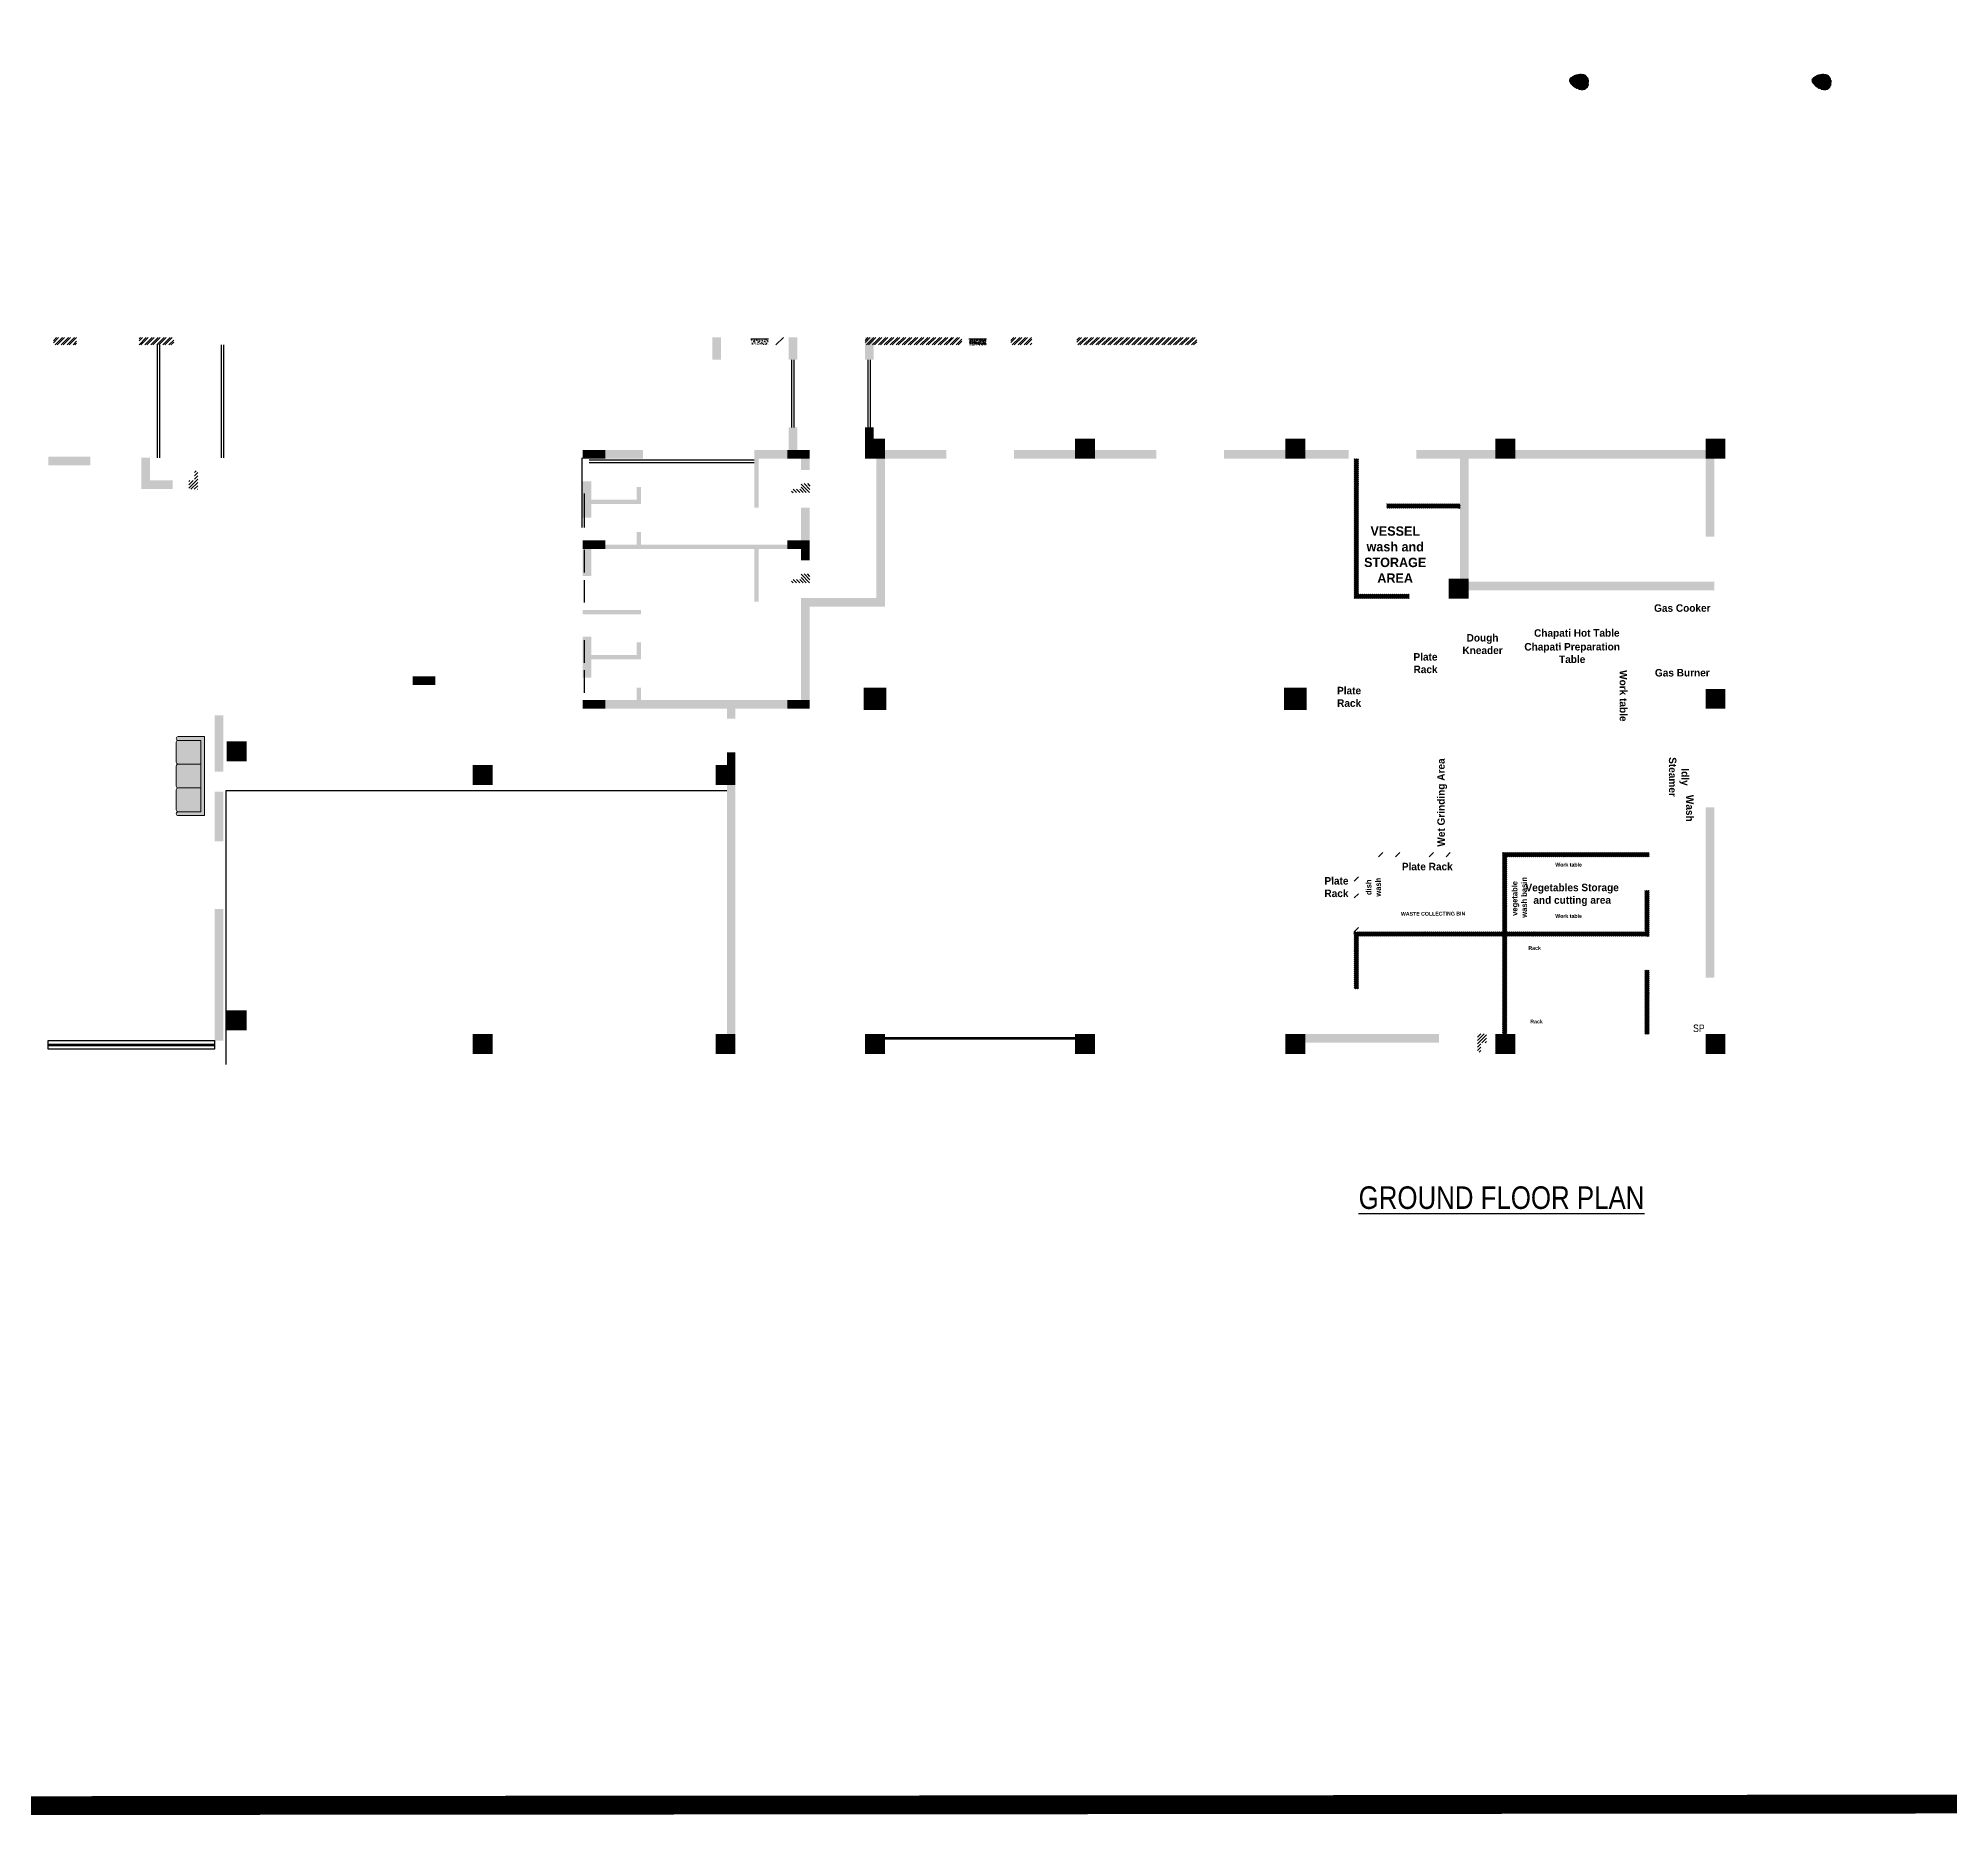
# Model space of a CAD drawing. Header units: feet. Extents: x -99009 to 3252343, y -11094690 to 9035152.
# Drawn here: x 1434056 to 1484897, y -1215094 to -1167799 of the extents above; entities that cross this region are included whole.
import ezdxf

# ---------------------------------------------------------------- set-up
doc = ezdxf.new("R2010")
doc.units = ezdxf.units.FT
doc.layers.add('FURNITURE', color=7, linetype='Continuous', lineweight=13, true_color=0x595959)
doc.layers.add('HATCH RCC', color=7, linetype='Continuous', lineweight=15, true_color=0x4b4b4b)
for name, color, linetype in [('HATCH', 252, 'Continuous'), ('TEXT', 30, 'Continuous'), ('TEXT DETAILS', 190, 'Continuous'), ('TEXT HEADING', 30, 'Continuous'), ('WALL DIMENSIONS', 40, 'Continuous'), ('WINDOW', 5, 'Continuous')]:
    doc.layers.add(name, color=color, linetype=linetype)
doc.layers.add('HATCH FURNITURE', color=7, linetype='Continuous', true_color=0xf3ece0)
doc.layers.add('HATCH WALL', color=7, linetype='Continuous', true_color=0x7d7d7d)
doc.layers.add('Maßlinie', color=1, linetype='Continuous', lineweight=0)
doc.layers.add('PLOT', color=1, linetype='Continuous', lineweight=15)
doc.styles.add('ARIAL NARROW', font='ARIALN.TTF')
doc.styles.get("Standard").update_dxf_attribs({"font": 'GOTHICB.TTF'})
pattern_1 = [(270, (1836940.78, -1100720.11), (12.5, -5e-15), [])]
pattern_2 = [(230, (1886592.37, -1102306.62), (-71.726018, 6.2752135), [7.5, -82.5]), (175, (1886592.37, -1102306.62), (13.875133, -75.219213), [6, -66]), (280.451444, (1886586.39, -1102306.095), (-57.850885, -68.943999), [6.374019, -70.114211]), (226.1842, (1886592.37, -1102326.62), (-106.724133, 16.551928), [11.25, -123.75]), (276.635635, (1886583.48, -1102325.24), (-93.466195, -97.41186), [9.561034, -105.171376]), (171.184164, (1886592.37, -1102326.62), (-93.466195, -97.41186), [9, -99]), (201, (1886582.37, -1102321.62), (-59.690705, 40.261889), [7.5, -82.5]), (146, (1886582.37, -1102321.62), (-24.331533, -72.515005), [6, -66]), (251.451445, (1886577.396, -1102318.26), (-84.022238, -32.253115), [6.374019, -70.114211]), (217.5, (1886592.37, -1102306.618), (-1.2159855, -33.2893854), [0, -65.2, 0, -67, 0, -66.25]), (187.5, (1886592.37, -1102306.618), (-26.3069537, -39.4411712), [0, -38.2, 0, -63.7, 0, -25.25]), (147.5, (1886614.67, -1102306.618), (-53.3822436, 2.2554872), [0, -25, 0, -78, 0, -103.5]), (137.5, (1886624.67, -1102306.62), (-58.318617, -10.010498), [0, -32.5, 0, -51.8, 0, -73.5])]
pattern_3 = [(45, (2027565.61, -1110943.71), (-79.549513, 79.549513), []), (45, (2027618.64, -1110943.71), (-79.549513, 79.549513), [])]
pattern_4 = [(45, (947182.8, 0), (-673.5192, 673.5192), []), (45, (947631.9, 0), (-673.5192, 673.5192), [])]

# ---------------------------------------------------------------- blocks, each defined once
blk = doc.blocks.new('25')
at = {"layer": 'HATCH FURNITURE'}
h = blk.add_hatch(color=256, dxfattribs=at)
h.dxf.hatch_style = 1
h.paths.add_polyline_path([(0, -950), (-600, -950, 0.414214), (-650, -1000, 0.414214), (-600, -1050), (100, -1050), (100, 1050), (-600, 1050, 0.414214), (-650, 1000, 0.414214), (-600, 950), (0, 950), (0, 317), (0, -317)])
h.paths.add_polyline_path([(0, 950), (-600, 950, 0.414214), (-650, 900), (-650, 367, 0.414214), (-600, 317), (0, 317)])
h.paths.add_polyline_path([(0, 317), (-600, 317, 0.414214), (-650, 267), (-650, -267, 0.414214), (-600, -317), (0, -317)])
h.paths.add_polyline_path([(0, -317), (-600, -317, 0.414214), (-650, -367), (-650, -900, 0.414214), (-600, -950), (0, -950)])
at = {"layer": 'FURNITURE', "ltscale": 30}
for points in [[(100, -1050), (100, 1050), (-600, 1050, 0.414214), (-650, 1000), (-650, 1000, 0.414214), (-600, 950), (0, 950), (0, -950)], [(0, 950), (0, -950), (-600, -950, 0.414214), (-650, -1000), (-650, -1000, 0.414214), (-600, -1050), (100, -1050), (100, 974)]]:
    blk.add_lwpolyline(points, format="xyb", dxfattribs=at)
for points in [[(0, 317), (-600, 317, -0.414214), (-650, 367), (-650, 900, -0.414214), (-600, 950), (0, 950)], [(0, -317), (-600, -317, -0.414214), (-650, -267), (-650, 267, -0.414214), (-600, 317), (0, 317)], [(0, -950), (-600, -950, -0.414214), (-650, -900), (-650, -367, -0.414214), (-600, -317), (0, -317)]]:
    blk.add_lwpolyline(points, format="xyb", close=True, dxfattribs=at)

msp = doc.modelspace()

# ---------------------------------------------------------------- hatches: boundary and pattern name
at = {"layer": 'HATCH'}
h = msp.add_hatch(dxfattribs=at)
h.set_pattern_fill('ANSI31', color=256, scale=100, angle=135)
h.set_pattern_definition(pattern_1)
h.paths.add_polyline_path([(1453021.26414, -1175806.14457), (1453471.26414, -1175806.14457), (1453471.26414, -1175781.14457), (1453021.26414, -1175781.14457)])
h = msp.add_hatch(dxfattribs=at)
h.set_pattern_fill('ANSI31', color=256, scale=100, angle=45)
h.set_pattern_definition(pattern_1)
h.paths.add_polyline_path([(1459271.26414, -1175806.14457), (1458821.26414, -1175806.14457), (1458821.26414, -1175781.14457), (1459271.26414, -1175781.14457)])
h = msp.add_hatch(dxfattribs=at)
h.set_pattern_fill('ANSI31', color=256, scale=500)
h.set_pattern_definition([(45, (1481004.7, -805539.746), (-44.194174, 44.194174), [])])
h.paths.add_polyline_path([(1438064.01008, -1179793.57056), (1438301.52386, -1179793.57056), (1438301.52386, -1179304.65899), (1438214.01008, -1179304.65899), (1438214.01008, -1179558.59119), (1438064.01008, -1179558.59119)])
h = msp.add_hatch(dxfattribs=at)
h.set_pattern_fill('ANSI31', color=256, scale=500, angle=270)
h.set_pattern_definition([(135, (1080327.25, -1137002.455), (-44.194174, -44.194174), [])])
h.paths.add_polyline_path([(1454581.07363, -1179643.14788), (1454581.07363, -1179880.66165), (1454092.16205, -1179880.66165), (1454092.16205, -1179793.14788), (1454346.09425, -1179793.14788), (1454346.09425, -1179643.14788)])
h = msp.add_hatch(dxfattribs=at)
h.set_pattern_fill('ANSI31', color=256, scale=500, angle=270)
h.set_pattern_definition([(135, (1080327.25, -1139402.45), (-44.194174, -44.194174), [])])
h.paths.add_polyline_path([(1454581.07363, -1182043.14227), (1454581.07363, -1182280.65604), (1454092.16205, -1182280.65604), (1454092.16205, -1182193.14227), (1454346.09425, -1182193.14227), (1454346.09425, -1182043.14227)])
h = msp.add_hatch(dxfattribs=at)
h.set_pattern_fill('ANSI31', color=256, scale=500, angle=180)
h.set_pattern_definition([(225, (1429632.485, -1567906.675), (44.194174, -44.194174), [])])
h.paths.add_polyline_path([(1472573.17769, -1194276.26884), (1472335.66391, -1194276.26884), (1472335.66391, -1194765.18042), (1472423.17769, -1194765.18042), (1472423.17769, -1194511.24822), (1472573.17769, -1194511.24822)])
at = {"layer": 'HATCH WALL'}
h = msp.add_hatch(dxfattribs=at)
h.set_pattern_fill('ANSI32', color=252, scale=300)
h.set_pattern_definition(pattern_3)
h.paths.add_polyline_path([(1434458.35922, -1175756.07809), (1435077.92794, -1175756.07809), (1435077.92794, -1175956.09856), (1434458.35922, -1175956.09856)])
h.paths.add_polyline_path([(1436738.00932, -1175956.09856), (1437658.50932, -1175956.12156), (1437658.50932, -1175756.16757), (1436738.00932, -1175756.14457)])
at = {"layer": 'HATCH WALL', "true_color": 0x613000}
h = msp.add_hatch(color=48, dxfattribs=at)
h.dxf.hatch_style = 1
h.paths.add_polyline_path([(1454016.09425, -1175756.15215), (1454246.09408, -1175756.15215), (1454246.09425, -1176348.6346), (1454016.09425, -1176348.6346)])
edge = h.paths.add_edge_path()
edge.add_line((1452216.09425, -1175756.15215), (1452216.09425, -1176348.6346))
edge.add_line((1452216.09425, -1176348.6346), (1451986.09425, -1176348.6346))
edge.add_line((1451986.09425, -1176348.6346), (1451986.09425, -1175756.1604))
edge.add_line((1451986.09425, -1175756.1604), (1452216.09425, -1175756.1604))
at = {"layer": 'HATCH WALL'}
h = msp.add_hatch(dxfattribs=at)
h.set_pattern_fill('ANSI32', color=256, scale=300, angle=360, style=0)
h.set_pattern_definition([(45, (947182.8, 0), (-2020.5576, 2020.5576), []), (45, (948530, -3e-13), (-2020.5576, 2020.5576), [])])
edge = h.paths.add_edge_path()
edge.add_line((1454246.09425, -1175956.14457), (1454246.09425, -1175756.14457))
edge.add_line((1454246.09425, -1175756.15215), (1453671.26414, -1175756.14457))
edge.add_line((1453671.26414, -1175756.14457), (1453671.26414, -1175956.14457))
edge.add_line((1453671.26414, -1175956.14457), (1454246.09425, -1175956.14457))
at = {"layer": 'HATCH WALL', "true_color": 0x613000}
h = msp.add_hatch(color=48, dxfattribs=at)
h.dxf.hatch_style = 1
h.paths.add_polyline_path([(1456046.09425, -1175756.15215), (1456276.09408, -1175756.15215), (1456276.09425, -1176348.6346), (1456046.09425, -1176348.6346)])
edge = h.paths.add_edge_path()
edge.add_line((1454246.09425, -1175756.15215), (1454246.09425, -1176348.6346))
edge.add_line((1454246.09425, -1176348.6346), (1454016.09425, -1176348.6346))
edge.add_line((1454016.09425, -1176348.6346), (1454016.09425, -1175756.1604))
edge.add_line((1454016.09425, -1175756.1604), (1454246.09425, -1175756.1604))
at = {"layer": 'HATCH WALL'}
h = msp.add_hatch(dxfattribs=at)
h.set_pattern_fill('ANSI32', color=256, scale=300, angle=360, style=0)
h.set_pattern_definition([(45, (2452834.9, -1185982.34), (-79.549513, 79.549513), []), (45, (2452887.93, -1185982.34), (-79.549513, 79.549513), [])])
h.paths.add_polyline_path([(1458621.26414, -1175756.14457), (1456046.09425, -1175756.14457), (1456046.09425, -1175956.14457), (1458621.26414, -1175956.14457)])
h = msp.add_hatch(dxfattribs=at)
h.set_pattern_fill('ANSI32', color=252, scale=300)
h.set_pattern_definition(pattern_3)
h.paths.add_polyline_path([(1460481.13112, -1175956.09856), (1459921.25998, -1175956.09856), (1459921.25998, -1175756.03208), (1460481.13112, -1175756.03208)])
h.paths.add_polyline_path([(1464871.09842, -1175956.09856), (1461681.13112, -1175956.09856), (1461681.13112, -1175756.03208), (1464871.09842, -1175756.03208)])
at = {"layer": 'HATCH WALL', "true_color": 0x613000}
h = msp.add_hatch(color=48, dxfattribs=at)
h.dxf.hatch_style = 1
h.paths.add_polyline_path([(1454016.09425, -1178751.14788), (1454016.09425, -1178148.6346), (1454246.09425, -1178148.6346), (1454246.09425, -1178751.14788)])
h.paths.add_polyline_path([(1453106.09425, -1178781.14788), (1453106.09425, -1178751.14036), (1453976.09425, -1178751.13755), (1453976.09425, -1178981.14788), (1453221.09425, -1178981.14788), (1453221.09425, -1180281.14788), (1453106.09425, -1180281.14788)])
h.paths.add_polyline_path([(1454576.09425, -1178981.14788), (1454576.09425, -1179281.14788), (1454346.09425, -1179281.14788), (1454346.09425, -1178981.14788)])
h = msp.add_hatch(color=48, dxfattribs=at)
h.dxf.hatch_style = 1
h.paths.add_polyline_path([(1456046.09425, -1178451.05131), (1456046.09425, -1178148.6346), (1456276.09425, -1178148.6346), (1456276.09425, -1178451.05131)])
at = {"layer": 'HATCH WALL'}
h = msp.add_hatch(color=256, dxfattribs=at)
h.dxf.hatch_style = 1
h.paths.add_polyline_path([(1434320.98627, -1178925.58352), (1435443.33394, -1178925.58352), (1435443.33394, -1179155.81909), (1434320.98627, -1179155.81909)])
h.paths.add_polyline_path([(1436798.77398, -1179558.33629), (1436798.58403, -1178955.03226), (1437028.58403, -1178955.03226), (1437028.77401, -1179558.41268), (1437628.42771, -1179558.61184), (1437628.42771, -1179788.59119), (1436798.80994, -1179787.51928), (1436798.80994, -1179557.53993)])
at = {"layer": 'HATCH WALL', "true_color": 0x613000}
h = msp.add_hatch(color=48, dxfattribs=at)
h.dxf.hatch_style = 1
h.paths.add_polyline_path([(1450140.54881, -1178981.14227), (1449140.28066, -1178981.14227), (1449140.28066, -1178751.14227), (1450140.54881, -1178751.14227)])
h.paths.add_polyline_path([(1448540.28066, -1179581.14227), (1448540.28066, -1180551.13756), (1448770.28066, -1180551.13756), (1448770.28066, -1180180.89111), (1450085.28066, -1180180.89111), (1450085.28066, -1179730.89111), (1449970.28066, -1179730.89111), (1449970.28066, -1180066.14227), (1448770.28066, -1180066.14227), (1448770.28066, -1179581.14227)])
h.paths.add_polyline_path([(1449140.28069, -1181381.13756), (1453106.09425, -1181381.13755), (1453106.09425, -1182781.13756), (1453221.09425, -1182781.13756), (1453221.09425, -1181381.13756), (1453976.09425, -1181381.13756), (1453976.09425, -1181266.14227), (1450085.28066, -1181266.14227), (1450085.28066, -1180931.13756), (1449970.28066, -1180931.13756), (1449970.28066, -1181266.14227), (1449140.28069, -1181266.14227)])
h = msp.add_hatch(color=48, dxfattribs=at)
h.dxf.hatch_style = 1
h.paths.add_polyline_path([(1456346.09425, -1182681.14227), (1454346.09425, -1182681.14227), (1454346.09425, -1185401.13756), (1454576.09425, -1185401.13756), (1454576.09425, -1182911.14227), (1456576.09425, -1182911.14227), (1456576.09425, -1178981.05131), (1456346.09425, -1178981.05131)])
h = msp.add_hatch(color=48, dxfattribs=at)
h.dxf.hatch_style = 1
h.paths.add_polyline_path([(1456576.09425, -1178981.10097), (1458205.46844, -1178981.12162), (1458205.46844, -1178751.1582), (1456576.09425, -1178751.13755)])
h.paths.add_polyline_path([(1460005.46844, -1178751.1664), (1461634.84263, -1178751.12935), (1461634.84263, -1178981.0785), (1460005.46844, -1178981.11554)])
h.paths.add_polyline_path([(1462164.84263, -1178981.10097), (1463794.21682, -1178981.12162), (1463794.21682, -1178751.1582), (1462164.84263, -1178751.13755)])
h.paths.add_polyline_path([(1467753.59101, -1178981.12162), (1468912.53359, -1178981.13619), (1468912.53359, -1178751.13619), (1467753.59101, -1178751.14227)])
h.paths.add_polyline_path([(1465594.21682, -1178751.14834), (1467223.59101, -1178751.11129), (1467223.59101, -1178981.0785), (1465594.21682, -1178981.11554)])
at = {"layer": 'HATCH WALL', "true_color": 0xff2929}
h = msp.add_hatch(dxfattribs=at)
h.set_pattern_fill('ANSI32', color=20, scale=100)
h.set_pattern_definition([(45, (1211592.822, -943776.27), (-26.5165043, 26.5165043), []), (45, (1211610.5, -943776.27), (-26.5165043, 26.5165043), [])])
h.paths.add_polyline_path([(1473115.83838, -1191681.16672), (1476900.77825, -1191681.16428), (1476900.77417, -1191566.16428), (1476900.78156, -1190465.99932), (1476785.78156, -1190465.99932), (1476785.77417, -1191566.16435), (1473115.83838, -1191566.16672), (1473115.83838, -1189566.2136), (1476900.77478, -1189566.22666), (1476900.77478, -1189451.22666), (1473000.83838, -1189451.2132), (1473000.83838, -1191566.16703), (1469055.40269, -1191566.16506), (1469055.39533, -1193081.15228), (1469170.39812, -1193081.15228), (1469170.40493, -1191681.1651), (1473000.83838, -1191681.16703), (1473000.83838, -1194281.14899), (1473115.83838, -1194281.14899)])
h.paths.add_polyline_path([(1476901.09576, -1192581.27343), (1476786.09576, -1192581.27343), (1476786.11278, -1194281.21921), (1476901.08776, -1194281.23141)])
h.paths.add_polyline_path([(1469170.40398, -1182585.90285), (1469170.41208, -1178980.98825), (1469055.41208, -1178980.98825), (1469055.39841, -1182700.90285), (1469170.39841, -1182700.90285), (1469170.40372, -1182700.90285), (1470521.14703, -1182700.91855), (1470521.14703, -1182585.91855)])
h.paths.add_polyline_path([(1471871.4741, -1180296.13225), (1471871.47481, -1180181.13225), (1469920.68119, -1180181.11148), (1469920.68119, -1180296.11148)])
at = {"layer": 'HATCH WALL', "true_color": 0x613000}
h = msp.add_hatch(color=48, dxfattribs=at)
h.dxf.hatch_style = 1
h.paths.add_polyline_path([(1478401.12481, -1181051.04566), (1478401.08776, -1178981.12162), (1478631.06923, -1178981.12162), (1478631.10628, -1181051.04566)])
h.paths.add_polyline_path([(1472101.44942, -1178981.22042), (1472101.42782, -1182480.23961), (1471871.46062, -1182480.23961), (1471871.48221, -1178981.22493), (1470712.53359, -1178981.24142), (1470712.53359, -1178751.27422), (1472812.33938, -1178751.23717), (1472812.33938, -1178981.20437)])
h.paths.add_polyline_path([(1477881.08776, -1182481.18536), (1472100.76548, -1182481.18536), (1472100.76548, -1182251.18536), (1477881.08776, -1182251.18536)])
h = msp.add_hatch(color=48, dxfattribs=at)
h.dxf.hatch_style = 1
h.paths.add_polyline_path([(1474971.71357, -1178751.0772), (1478401.08776, -1178751.11903), (1478401.08776, -1178981.0785), (1474971.71357, -1178981.03666)])
h.paths.add_polyline_path([(1473342.33938, -1178981.12723), (1474971.71357, -1178981.14788), (1474971.71357, -1178751.14788), (1473342.33938, -1178751.12723)])
h = msp.add_hatch(color=48, dxfattribs=at)
h.dxf.hatch_style = 1
h.paths.add_polyline_path([(1454576.09425, -1180281.14788), (1454576.09425, -1181151.13756), (1454346.09425, -1181151.13756), (1454346.09425, -1180281.14788)])
h = msp.add_hatch(color=48, dxfattribs=at)
h.dxf.hatch_style = 1
h.paths.add_polyline_path([(1448770.28066, -1181381.13285), (1448770.28066, -1182101.13285), (1448540.28066, -1182101.13285), (1448540.28066, -1181381.13285)])
h = msp.add_hatch(color=48, dxfattribs=at)
h.dxf.hatch_style = 1
h.paths.add_polyline_path([(1454576.09425, -1181381.14227), (1454576.09425, -1181681.14227), (1454346.09425, -1181681.14227), (1454346.09425, -1181381.14227)])
h = msp.add_hatch(color=48, dxfattribs=at)
h.dxf.hatch_style = 1
h.paths.add_polyline_path([(1448770.28066, -1183116.14227), (1449970.28066, -1183116.14227), (1450085.28068, -1183116.14227), (1450085.28065, -1183001.13285), (1448770.28069, -1183001.13285), (1448687.78069, -1183001.13285), (1448622.78069, -1183001.13285), (1448540.28069, -1183001.13285), (1448540.28066, -1183116.14227), (1448622.78066, -1183116.14227), (1448687.78066, -1183116.14227)])
h = msp.add_hatch(color=48, dxfattribs=at)
h.dxf.hatch_style = 1
h.paths.add_polyline_path([(1449970.28066, -1184201.13285), (1449970.28066, -1183866.14227), (1450085.28066, -1183866.14227), (1450085.28066, -1184316.14227), (1449970.28066, -1184316.14227), (1448770.28066, -1184316.14227), (1448770.28066, -1184801.13756), (1448540.28066, -1184801.13756), (1448540.28066, -1184801.13756), (1448540.28066, -1183716.14227), (1448770.28066, -1183716.14227), (1448770.28066, -1184201.13285)])
h = msp.add_hatch(color=48, dxfattribs=at)
h.dxf.hatch_style = 1
h.paths.add_polyline_path([(1453976.09425, -1185631.14064), (1453976.09425, -1185401.14203), (1451487.15643, -1185401.14227), (1451460.28066, -1185401.14227), (1450085.28066, -1185401.14227), (1450085.28066, -1185066.15169), (1449970.28066, -1185066.15169), (1449970.28066, -1185401.14227), (1449140.28066, -1185401.13965), (1449140.28066, -1185631.13913), (1452371.08776, -1185631.14227), (1452371.08776, -1185889.18888), (1452601.08776, -1185889.18888), (1452601.08776, -1185885.6092), (1452601.08776, -1185631.14227)])
h = msp.add_hatch(color=48, dxfattribs=at)
h.dxf.hatch_style = 1
h.paths.add_polyline_path([(1454346.09425, -1185401.14227), (1453976.09425, -1185401.13756), (1453976.09425, -1185631.13756), (1454576.09425, -1185631.13756), (1454576.09425, -1185401.13756), (1454346.09425, -1185401.13756)], is_closed=False)
at = {"layer": 'HATCH WALL'}
h = msp.add_hatch(color=256, dxfattribs=at)
h.dxf.hatch_style = 1
h.paths.add_polyline_path([(1438978.59433, -1187302.01456), (1438748.59433, -1187302.01456), (1438748.59433, -1185805.58913), (1438978.59433, -1185805.58913)])
h.paths.add_polyline_path([(1438978.59433, -1189155.72846), (1438748.59433, -1189155.72846), (1438748.59433, -1187832.01456), (1438978.59433, -1187832.01456)])
h.paths.add_polyline_path([(1438978.59433, -1194455.73259), (1438748.59433, -1194455.73259), (1438748.59433, -1190955.853), (1438978.59433, -1190955.853)])
at = {"layer": 'HATCH WALL', "true_color": 0x613000}
h = msp.add_hatch(color=48, dxfattribs=at)
h.dxf.hatch_style = 1
h.paths.add_polyline_path([(1452601.08776, -1187127.56299), (1452601.08776, -1186791.61424), (1452371.08776, -1186791.61424), (1452371.08776, -1187127.56299)])
h = msp.add_hatch(color=48, dxfattribs=at)
h.dxf.hatch_style = 1
h.paths.add_polyline_path([(1452601.08776, -1187657.5677), (1452371.08776, -1187657.5677), (1452371.08776, -1194281.28667), (1452601.08776, -1194281.28667)])
h = msp.add_hatch(color=48, dxfattribs=at)
h.dxf.hatch_style = 1
h.paths.add_polyline_path([(1478401.11031, -1188251.2238), (1478631.11031, -1188251.2238), (1478631.08776, -1192781.28101), (1478401.08776, -1192781.28101)])
at = {"layer": 'HATCH WALL', "true_color": 0xff2929}
h = msp.add_hatch(dxfattribs=at)
h.set_pattern_fill('ANSI32', color=20, scale=100)
h.set_pattern_definition(pattern_4)
edge = h.paths.add_edge_path()
edge.add_line((1469170.40258, -1191566.15896), (1469170.41058, -1189451.19978))
edge.add_line((1469170.41058, -1189451.19978), (1469055.41058, -1189451.19978))
edge.add_line((1469055.41058, -1189451.19978), (1469055.4276, -1191566.15286))
edge.add_line((1469055.4276, -1191566.15286), (1469055.40269, -1191566.15286))
edge.add_line((1469055.40269, -1191566.15286), (1469170.40258, -1191566.16506))
edge.add_line((1469170.40258, -1191566.16506), (1469170.42698, -1191566.16506))
h = msp.add_hatch(dxfattribs=at)
h.set_pattern_fill('ANSI32', color=20, scale=100)
h.set_pattern_definition(pattern_4)
edge = h.paths.add_edge_path()
edge.add_line((1471800.83837, -1189451.20778), (1469170.41058, -1189451.19978))
edge.add_line((1469170.41058, -1189451.19978), (1469170.41058, -1189566.19978))
edge.add_line((1469170.41058, -1189566.19978), (1471800.82617, -1189566.18809))
at = {"layer": 'HATCH WALL', "true_color": 0x613000}
h = msp.add_hatch(color=48, dxfattribs=at)
h.dxf.hatch_style = 1
h.paths.add_polyline_path([(1471312.33938, -1194511.24822), (1467753.59101, -1194511.23601), (1467753.59101, -1194281.26881), (1471312.33938, -1194281.28101)])
at = {"layer": 'Maßlinie', "lineweight": -2}
h = msp.add_hatch(dxfattribs=at)
h.set_pattern_fill('AR-PARQ1', color=187, scale=5, angle=270)
h.set_pattern_definition([(360, (1495310.483, -1095533.69), (60, 60), [60, -60]), (360, (1495310.483, -1095543.69), (60, 60), [60, -60]), (360, (1495310.483, -1095553.69), (60, 60), [60, -60]), (360, (1495310.483, -1095563.69), (60, 60), [60, -60]), (360, (1495310.483, -1095573.69), (60, 60), [60, -60]), (360, (1495310.483, -1095583.69), (60, 60), [60, -60]), (360, (1495310.483, -1095593.69), (60, 60), [60, -60]), (270, (1495370.483, -1095533.69), (-60, -60), [60, -60]), (270, (1495380.483, -1095533.69), (-60, -60), [60, -60]), (270, (1495390.483, -1095533.69), (-60, -60), [60, -60]), (270, (1495400.483, -1095533.69), (-60, -60), [60, -60]), (270, (1495410.483, -1095533.69), (-60, -60), [60, -60]), (270, (1495420.483, -1095533.69), (-60, -60), [60, -60]), (270, (1495430.483, -1095533.69), (-60, -60), [60, -60])])
edge = h.paths.add_edge_path()
edge.add_spline(control_points=[(1474818.18221, -1169003.25096), (1474867.26691, -1169054.83575), (1474972.35769, -1169165.27922), (1475304.11171, -1169192.82716), (1475309.09928, -1168765.58122), (1474991.20647, -1168724.34993), (1474727.72182, -1168884.85099), (1474802.10251, -1168982.20489), (1474818.18221, -1169003.25096)], knot_values=[0, 0, 0, 0, 214.8577025376, 460.0121905542, 766.9074045538, 1038.4067880721, 1304.2597846117, 1377.5833442178, 1377.5833442178, 1377.5833442178, 1377.5833442178], degree=3, periodic=0)
h = msp.add_hatch(dxfattribs=at)
h.set_pattern_fill('AR-PARQ1', color=187, scale=5, angle=270)
h.set_pattern_definition([(360, (1501760.483, -1095533.69), (60, 60), [60, -60]), (360, (1501760.483, -1095543.69), (60, 60), [60, -60]), (360, (1501760.483, -1095553.69), (60, 60), [60, -60]), (360, (1501760.483, -1095563.69), (60, 60), [60, -60]), (360, (1501760.483, -1095573.69), (60, 60), [60, -60]), (360, (1501760.483, -1095583.69), (60, 60), [60, -60]), (360, (1501760.483, -1095593.69), (60, 60), [60, -60]), (270, (1501820.483, -1095533.69), (-60, -60), [60, -60]), (270, (1501830.483, -1095533.69), (-60, -60), [60, -60]), (270, (1501840.483, -1095533.69), (-60, -60), [60, -60]), (270, (1501850.483, -1095533.69), (-60, -60), [60, -60]), (270, (1501860.483, -1095533.69), (-60, -60), [60, -60]), (270, (1501870.483, -1095533.69), (-60, -60), [60, -60]), (270, (1501880.483, -1095533.69), (-60, -60), [60, -60])])
edge = h.paths.add_edge_path()
edge.add_spline(control_points=[(1481268.18221, -1169003.25096), (1481317.26691, -1169054.83575), (1481422.35769, -1169165.27922), (1481754.11171, -1169192.82716), (1481759.09928, -1168765.58122), (1481441.20647, -1168724.34993), (1481177.72182, -1168884.85099), (1481252.10251, -1168982.20489), (1481268.18221, -1169003.25096)], knot_values=[0, 0, 0, 0, 214.8577025376, 460.0121905542, 766.9074045538, 1038.4067880721, 1304.2597846117, 1377.5833442178, 1377.5833442178, 1377.5833442178, 1377.5833442178], degree=3, periodic=0)
at = {"layer": 'WALL DIMENSIONS'}
h = msp.add_hatch(dxfattribs=at)
h.set_pattern_fill('AR-CONC', color=252, scale=10, angle=180)
h.set_pattern_definition(pattern_2)
h.paths.add_polyline_path([(1453471.26414, -1175956.14457), (1453021.26414, -1175956.14457), (1453021.26414, -1175806.14457), (1453471.26414, -1175806.14457)])
h = msp.add_hatch(dxfattribs=at)
h.set_pattern_fill('AR-CONC', color=252, scale=10)
h.set_pattern_definition(pattern_2)
h.paths.add_polyline_path([(1458821.26414, -1175956.14457), (1459271.26414, -1175956.14457), (1459271.26414, -1175806.14457), (1458821.26414, -1175806.14457)])

# ---------------------------------------------------------------- linework, layer by layer
at = {"layer": 'HATCH RCC', "linetype": 'Continuous'}
for points in [[(1456046.09425, -1178981.05131), (1456046.09425, -1178451.05131), (1456576.09425, -1178981.05131)], [(1456576.09425, -1178981.05131), (1456046.09425, -1178451.05131), (1456576.09425, -1178451.05131)], [(1461634.84263, -1178981.05131), (1461634.84263, -1178451.05131), (1462164.84263, -1178981.05131)], [(1462164.84263, -1178981.05131), (1461634.84263, -1178451.05131), (1462164.84263, -1178451.05131)], [(1467223.59101, -1178981.1244), (1467223.59101, -1178451.1244), (1467753.59101, -1178981.1244)], [(1467753.59101, -1178981.1244), (1467223.59101, -1178451.1244), (1467753.59101, -1178451.1244)], [(1472812.33938, -1178981.10689), (1472812.33938, -1178451.10689), (1473342.33938, -1178981.10689)], [(1473342.33938, -1178981.10689), (1472812.33938, -1178451.10689), (1473342.33938, -1178451.10689)], [(1478401.08776, -1178981.05131), (1478401.08776, -1178451.05131), (1478931.08776, -1178981.05131)], [(1478931.08776, -1178981.05131), (1478401.08776, -1178451.05131), (1478931.08776, -1178451.05131)], [(1448540.28066, -1178981.13755), (1448540.28066, -1178751.13755), (1449140.28066, -1178981.13755)], [(1449140.28066, -1178981.13755), (1448540.28066, -1178751.13755), (1449140.28066, -1178751.13755)], [(1453976.09425, -1178981.14788), (1453976.09425, -1178751.14788), (1454576.09425, -1178981.14788)], [(1454576.09425, -1178981.14788), (1453976.09425, -1178751.14788), (1454576.09425, -1178751.14788)], [(1448540.28069, -1181381.13756), (1448540.28069, -1181151.13756), (1449140.28069, -1181381.13756)], [(1449140.28069, -1181381.13756), (1448540.28069, -1181151.13756), (1449140.28069, -1181151.13756)], [(1453976.09425, -1181381.13756), (1453976.09425, -1181151.13756), (1454576.09425, -1181381.13756)], [(1454576.09425, -1181381.13756), (1453976.09425, -1181151.13756), (1454576.09425, -1181151.13756)], [(1471571.08776, -1182701.05226), (1471571.08776, -1182171.05226), (1472101.08776, -1182701.05226)], [(1472101.08776, -1182701.05226), (1471571.08776, -1182171.05226), (1472101.08776, -1182171.05226)], [(1477881.08776, -1182481.05131), (1477881.08776, -1182251.05131), (1478631.08776, -1182481.05131)], [(1478631.08776, -1182481.05131), (1477881.08776, -1182251.05131), (1478631.08776, -1182251.05131)], [(1444016.90322, -1184998.12518), (1444016.90322, -1184768.12518), (1444616.90322, -1184998.12518)], [(1444616.90322, -1184998.12518), (1444016.90322, -1184768.12518), (1444616.90322, -1184768.12518)], [(1456011.09425, -1185666.13756), (1456011.09425, -1185066.13756), (1456611.09425, -1185666.13756)], [(1456611.09425, -1185666.13756), (1456011.09425, -1185066.13756), (1456611.09425, -1185066.13756)], [(1467188.59101, -1185666.13756), (1467188.59101, -1185066.13756), (1467788.59101, -1185666.13756)], [(1467788.59101, -1185666.13756), (1467188.59101, -1185066.13756), (1467788.59101, -1185066.13756)], [(1478401.08776, -1185631.13756), (1478401.08776, -1185101.13756), (1478931.08776, -1185631.13756)], [(1478931.08776, -1185631.13756), (1478401.08776, -1185101.13756), (1478931.08776, -1185101.13756)], [(1448540.28066, -1185631.13756), (1448540.28066, -1185401.13756), (1449140.28066, -1185631.13756)], [(1449140.28066, -1185631.13756), (1448540.28066, -1185401.13756), (1449140.28066, -1185401.13756)], [(1453976.09425, -1185631.13756), (1453976.09425, -1185401.13756), (1454576.09425, -1185631.13756)], [(1454576.09425, -1185631.13756), (1453976.09425, -1185401.13756), (1454576.09425, -1185401.13756)], [(1439071.08963, -1187024.55061), (1439071.08963, -1186494.55061), (1439601.08963, -1187024.55061)], [(1439601.08963, -1187024.55061), (1439071.08963, -1186494.55061), (1439601.08963, -1186494.55061)], [(1445611.08776, -1187657.56299), (1445611.08776, -1187127.56299), (1446141.08776, -1187657.56299)], [(1446141.08776, -1187657.56299), (1445611.08776, -1187127.56299), (1446141.08776, -1187127.56299)], [(1452071.08776, -1187657.56299), (1452071.08776, -1187127.56299), (1452601.08776, -1187657.56299)], [(1452601.08776, -1187657.56299), (1452071.08776, -1187127.56299), (1452601.08776, -1187127.56299)], [(1439071.08963, -1194178.26864), (1439071.08963, -1193648.26864), (1439601.08963, -1194178.26864)], [(1439601.08963, -1194178.26864), (1439071.08963, -1193648.26864), (1439601.08963, -1193648.26864)], [(1445611.08776, -1194811.28196), (1445611.08776, -1194281.28196), (1446141.08776, -1194811.28196)], [(1446141.08776, -1194811.28196), (1445611.08776, -1194281.28196), (1446141.08776, -1194281.28196)], [(1452071.08776, -1194811.27069), (1452071.08776, -1194281.27069), (1452601.08776, -1194811.27069)], [(1452601.08776, -1194811.27069), (1452071.08776, -1194281.27069), (1452601.08776, -1194281.27069)], [(1456046.09425, -1194811.28101), (1456046.09425, -1194281.28101), (1456576.09425, -1194811.28101)], [(1456576.09425, -1194811.28101), (1456046.09425, -1194281.28101), (1456576.09425, -1194281.28101)], [(1461634.84263, -1194811.28101), (1461634.84263, -1194281.28101), (1462164.84263, -1194811.28101)], [(1462164.84263, -1194811.28101), (1461634.84263, -1194281.28101), (1462164.84263, -1194281.28101)], [(1467223.59101, -1194811.28517), (1467223.59101, -1194281.28517), (1467753.59101, -1194811.28517)], [(1467753.59101, -1194811.28517), (1467223.59101, -1194281.28517), (1467753.59101, -1194281.28517)], [(1472812.33938, -1194811.28101), (1472812.33938, -1194281.28101), (1473342.33938, -1194811.28101)], [(1473342.33938, -1194811.28101), (1472812.33938, -1194281.28101), (1473342.33938, -1194281.28101)], [(1478401.08776, -1194811.28101), (1478401.08776, -1194281.28101), (1478931.08776, -1194811.28101)], [(1478931.08776, -1194811.28101), (1478401.08776, -1194281.28101), (1478931.08776, -1194281.28101)]]:
    msp.add_solid(points, dxfattribs=at)
at = {"layer": 'PLOT', "const_width": 500}
msp.add_lwpolyline([(1376492.03095, -1029867.9506), (1700808.29656, -1029752.49889), (1700838.29337, -1214583.12954), (1376492.03095, -1214844.29738), (1376492.03095, -1029867.9506)], dxfattribs=at)
at = {"layer": 'WINDOW'}
for p, q in [((1437226.09425, -1178956.09856), (1437226.09425, -1175956.10329)), ((1437291.09425, -1178956.09856), (1437291.09425, -1175956.10329)), ((1438926.09425, -1178956.09856), (1438926.09425, -1175956.10329)), ((1438991.09425, -1178956.09856), (1438991.09425, -1175956.10329)), ((1454096.09425, -1178148.6346), (1454096.09425, -1176348.6346)), ((1454163.59425, -1178148.6346), (1454163.59425, -1176348.6346)), ((1456126.09425, -1178148.6346), (1456126.09425, -1176348.6346)), ((1456193.59425, -1178148.6346), (1456193.59425, -1176348.6346)), ((1448510.28066, -1178956.09856), (1448510.28066, -1180806.09856)), ((1453096.09425, -1179023.59856), (1448710.28066, -1179023.59856)), ((1453096.09425, -1179088.59856), (1448710.28066, -1179088.59856)), ((1448577.78066, -1179906.09856), (1448577.78066, -1180806.09856)), ((1448577.78066, -1181406.09856), (1448577.78066, -1182006.09856)), ((1448577.78066, -1182206.09856), (1448577.78066, -1182806.09856)), ((1448577.78066, -1183806.09856), (1448577.78066, -1184406.09856)), ((1448577.78066, -1184606.09856), (1448577.78066, -1185206.09856))]:
    msp.add_line(p, q, dxfattribs=at)
msp.add_lwpolyline([(1439058.59425, -1195094.26361), (1439058.59425, -1187806.09856), (1452371.08776, -1187806.09856)], dxfattribs=at)
for points in [[(1434320.98156, -1194548.2373), (1438748.58962, -1194548.2373), (1438748.58962, -1194593.2373), (1434320.98156, -1194593.2373)], [(1434320.98627, -1194455.7373), (1438748.59433, -1194455.7373), (1438748.59433, -1194685.7373), (1434320.98627, -1194685.7373)], [(1456576.09425, -1194373.78101), (1461634.84263, -1194373.78101), (1461634.84263, -1194418.78101), (1456576.09425, -1194418.78101)]]:
    msp.add_lwpolyline(points, close=True, dxfattribs=at)

# ---------------------------------------------------------------- block references
at = {"layer": 'PLOT'}
msp.add_blockref('25', (1438378.3935, -1187420.15829), dxfattribs=at)

# ---------------------------------------------------------------- texts
at = {"layer": 'TEXT', "ltscale": 500, "attachment_point": 2}
for s, insert, char_height, width, rotation in [('VESSEL wash and STORAGE AREA', (1470148.95403, -1180778.97071), 250, 2129.7858686, 359.869434112), ('{Gas Cooker}', (1477783.68135, -1182851.50113), 200, 2871.3004161, 0.081889896), ('Chapati Hot Table', (1474977.74581, -1183513.76812), 200, 2871.3004161, 0.081889896), ('Dough \\PKneader', (1472470.33878, -1183642.4887), 200, 2871.3004161, 0.081889896), ('Chapati Preparation Table ', (1474853.79297, -1183880.28997), 200, 2871.3004161, 0.081889896), ('Plate Rack', (1470953.27121, -1184149.40953), 200, 887.2136726, 0.081889896), ('Gas Burner', (1477783.68135, -1184571.28716), 200, 2871.3004161, 0.081889896), ('Plate Rack', (1468920.53723, -1185045.92143), 200, 887.2136726, 0.081889896), ('Work table', (1476317.43571, -1185286.54352), 200, 2871.3004161, 270.081889896), ('Wet Grinding Area', (1471266.51508, -1188124.33103), 200, 3086.8328006, 90.081889896), ('Idly Steamer', (1477961.07145, -1187445.24409), 200, 943.7638469, 270.081889896), ('Wash', (1478084.33704, -1188274.94542), 200, 943.7638469, 270.081889896), ('Plate Rack', (1468584.44341, -1190105.26046), 200, 887.2136726, 0.081889896), ('dish wash ', (1469365.93744, -1190377.0137), 150, 475.1042664, 90.222708354), ('Plate Rack', (1471000.31556, -1189725.93905), 200, 1730.424751, 0.081889896), ('vegetable  wash basin', (1473249.21871, -1190646.23829), 150, 1526.9341103, 90.086709232), ('Work table', (1474759.2265, -1189726.35738), 100, 694.2094824, 0.081889896), ('Vegetables Storage and cutting area ', (1474853.79297, -1190283.19291), 200, 2871.3004161, 0.081889896), ('WASTE COLLECTING BIN', (1471154.87366, -1191030.556), 100, 1898.5745935, 0.222708354), ('Work table', (1474759.2265, -1191091.77153), 100, 694.2094824, 0.081889896), ('Rack', (1473855.89022, -1191941.34202), 100, 475.1042664, 0.222708354), ('Rack', (1473905.63899, -1193898.06121), 100, 475.1042664, 0.222708354)]:
    msp.add_mtext(s, dxfattribs=dict(at, insert=insert, char_height=char_height, width=width, rotation=rotation))
at = {"layer": 'TEXT DETAILS', "color": 1, "true_color": 0xff0a0a, "insert": (1478222.52277, -1194128.30716), "char_height": 200, "width": 159.1391542, "attachment_point": 5, "style": 'ARIAL NARROW'}
msp.add_mtext('SP', dxfattribs=at)
at = {"layer": 'TEXT HEADING', "ltscale": 1200, "insert": (1469175.46308, -1198634.95443), "char_height": 600, "width": 19175.4664501, "attachment_point": 4, "style": 'ARIAL NARROW'}
msp.add_mtext('{\\LGROUND FLOOR PLAN}', dxfattribs=at)

doc.saveas('drawing.dxf')
